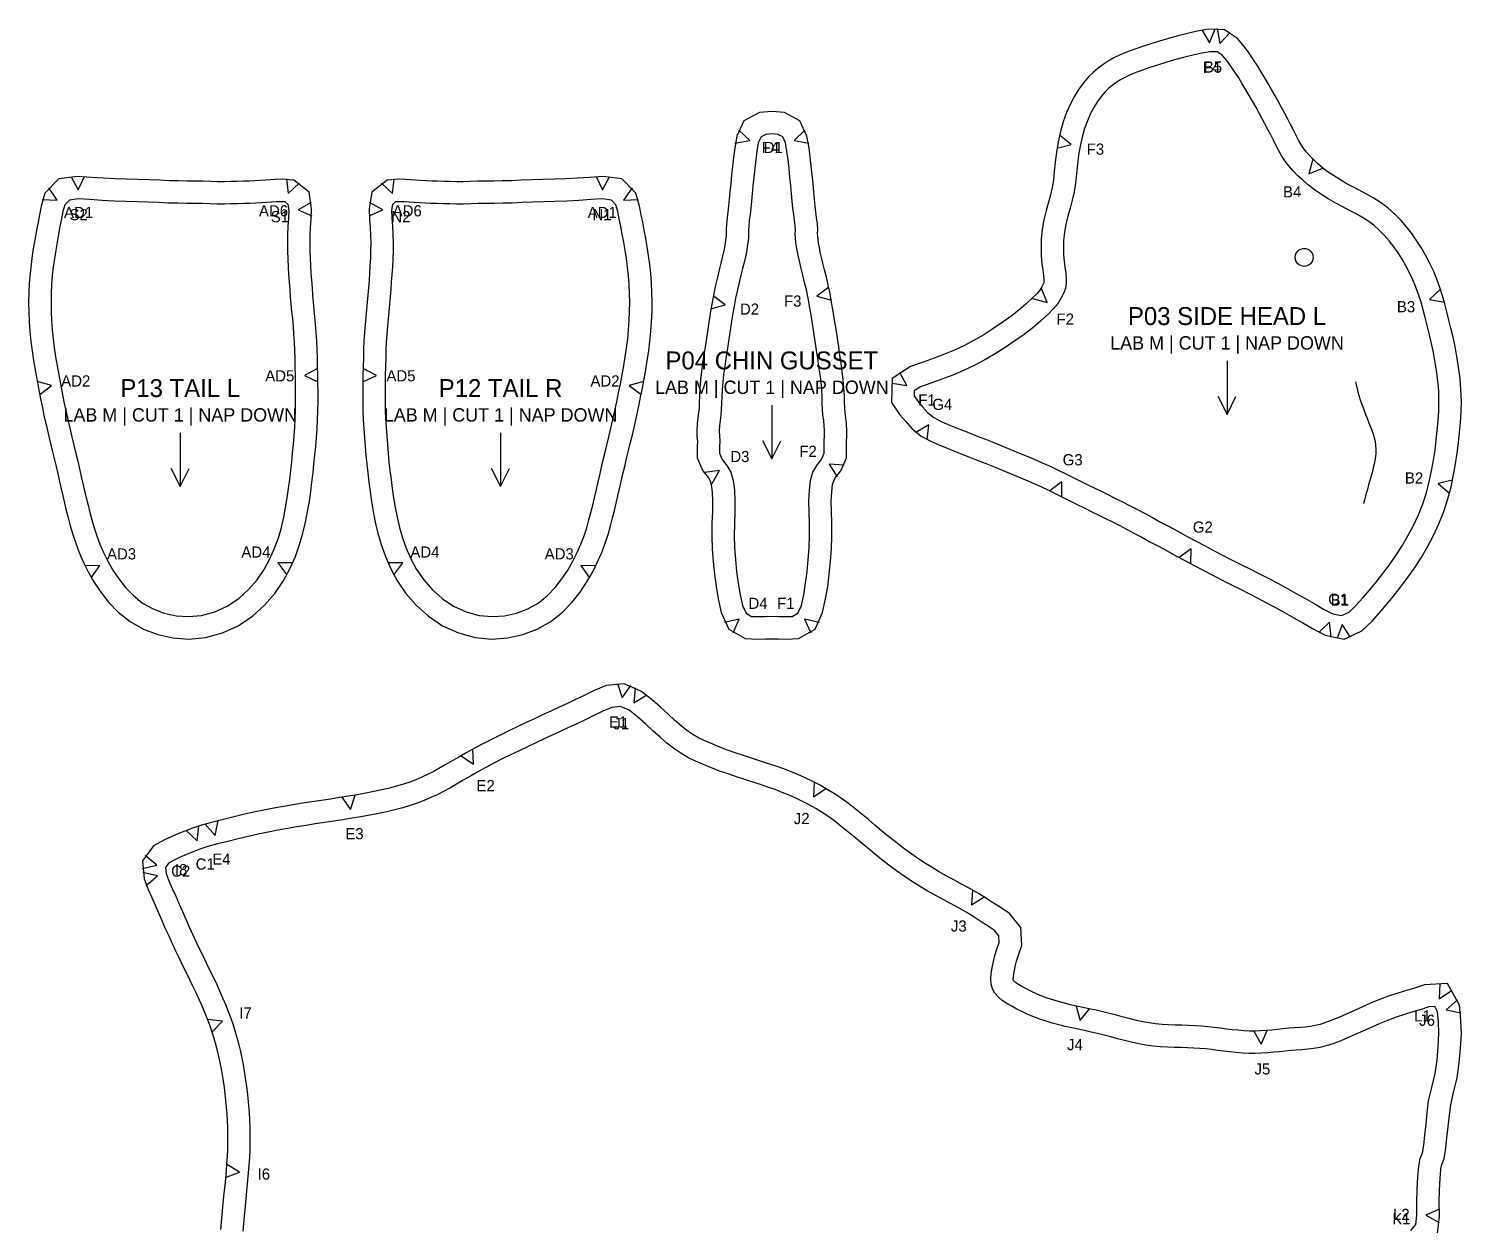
# Model space of a CAD drawing. Header units: millimetres. Extents: x 10 to 1500, y 0 to 660.
# Drawn here: x 1179.6 to 1500, y 272.4 to 540 of the extents above; entities that cross this region are included whole.
import ezdxf
from ezdxf.enums import TextEntityAlignment as Align

# ---------------------------------------------------------------- set-up
doc = ezdxf.new("R2010")
doc.units = ezdxf.units.MM
for name, color, linetype in [('CUT', 1, 'Continuous'), ('LABEL', 7, 'Continuous'), ('MARK', 5, 'Continuous'), ('NOTCH', 3, 'Continuous'), ('STITCH_REF', 8, 'Continuous')]:
    doc.layers.add(name, color=color, linetype=linetype)

msp = doc.modelspace()

# ---------------------------------------------------------------- linework, layer by layer
at = {"layer": 'CUT'}
for points in [[(1449.98, 537.8), (1447.02, 539.72), (1443.5, 539.86), (1440.95, 539.4), (1438.79, 538.91), (1436.66, 538.39), (1434.55, 537.82), (1432.5, 537.23), (1430.55, 536.63), (1428.72, 536.03), (1426.99, 535.43), (1425.32, 534.8), (1423.74, 534.14), (1422.31, 533.45), (1421.05, 532.76), (1419.91, 532.02), (1418.81, 531.2), (1417.73, 530.27), (1416.62, 529.19), (1415.5, 527.9), (1414.46, 526.45), (1413.5, 524.89), (1412.59, 523.19), (1411.74, 521.28), (1410.98, 519.17), (1410.35, 516.97), (1409.84, 514.71), (1409.45, 512.41), (1409.18, 510.15), (1408.97, 508.04), (1408.77, 506.15), (1408.5, 504.46), (1408.14, 502.87), (1407.68, 501.2), (1407.16, 499.33), (1406.66, 497.27), (1406.29, 495.11), (1406.08, 492.99), (1406.02, 490.98), (1406.08, 489.1), (1406.23, 487.43), (1406.41, 485.99), (1406.57, 484.83), (1406.65, 483.98), (1406.65, 483.44), (1406.61, 483.17), (1406.51, 482.89), (1406.17, 482.24), (1405.72, 481.5), (1405.12, 480.75), (1404.07, 479.7), (1402.65, 478.39), (1401.06, 477.02), (1399.29, 475.67), (1397.31, 474.28), (1395.26, 472.87), (1393.19, 471.55), (1391.05, 470.32), (1388.87, 469.17), (1386.66, 468.13), (1384.41, 467.19), (1382.09, 466.31), (1379.66, 465.45), (1376.86, 464.42), (1372.72, 461.77), (1372.61, 456.41), (1374.48, 453.67), (1375.75, 452.14), (1377.2, 450.55), (1379.23, 448.89), (1381.65, 447.6), (1383.91, 446.64), (1385.98, 445.82), (1387.96, 445.03), (1389.89, 444.27), (1391.74, 443.53), (1393.55, 442.8), (1395.37, 442.06), (1397.19, 441.33), (1398.98, 440.61), (1400.75, 439.88), (1402.52, 439.13), (1404.26, 438.37), (1405.98, 437.59), (1407.66, 436.8), (1409.33, 435.98), (1410.99, 435.15), (1412.64, 434.33), (1414.25, 433.53), (1415.83, 432.75), (1417.38, 431.98), (1418.92, 431.23), (1420.45, 430.48), (1421.97, 429.72), (1423.52, 428.94), (1425.12, 428.1), (1426.79, 427.21), (1428.55, 426.27), (1430.37, 425.28), (1432.25, 424.26), (1434.19, 423.21), (1436.18, 422.13), (1438.2, 421.05), (1440.24, 419.97), (1442.27, 418.9), (1444.3, 417.84), (1446.36, 416.77), (1448.43, 415.73), (1450.46, 414.72), (1452.46, 413.71), (1454.46, 412.68), (1456.44, 411.64), (1458.43, 410.56), (1460.46, 409.42), (1462.53, 408.28), (1464.59, 407.11), (1466.75, 405.85), (1469.55, 404.38), (1473.77, 403.51), (1477.73, 405.31), (1480.03, 407.52), (1481.7, 409.39), (1483.28, 411.22), (1484.84, 413.11), (1486.4, 415.1), (1487.95, 417.18), (1489.49, 419.37), (1491, 421.69), (1492.43, 424.13), (1493.77, 426.67), (1495, 429.3), (1496.09, 432.04), (1496.99, 434.83), (1497.71, 437.57), (1498.27, 440.2), (1498.71, 442.71), (1499.07, 445.1), (1499.36, 447.42), (1499.59, 449.7), (1499.78, 451.96), (1499.93, 454.28), (1500, 456.74), (1499.92, 459.28), (1499.72, 461.8), (1499.4, 464.28), (1499.02, 466.66), (1498.59, 468.91), (1498.14, 471.03), (1497.67, 472.99), (1497.23, 474.84), (1496.77, 476.64), (1496.3, 478.45), (1495.77, 480.28), (1495.18, 482.13), (1494.51, 483.99), (1493.75, 485.83), (1492.91, 487.63), (1491.99, 489.37), (1491.02, 491.03), (1489.99, 492.63), (1488.9, 494.19), (1487.72, 495.72), (1486.44, 497.2), (1485.08, 498.58), (1483.59, 499.91), (1481.94, 501.13), (1480.26, 502.18), (1478.68, 503.05), (1477.17, 503.85), (1475.7, 504.62), (1474.26, 505.41), (1472.82, 506.25), (1471.4, 507.13), (1470.1, 508), (1468.95, 508.86), (1467.89, 509.79), (1466.91, 510.73), (1466.04, 511.63), (1465.31, 512.46), (1464.69, 513.28), (1464.12, 514.14), (1463.59, 515.06), (1463.05, 516.1), (1462.45, 517.29), (1461.81, 518.54), (1461.17, 519.78), (1460.51, 521.05), (1459.82, 522.34), (1459.12, 523.64), (1458.39, 524.94), (1457.64, 526.26), (1456.87, 527.57), (1456.1, 528.88), (1455.31, 530.21), (1454.47, 531.61), (1453.54, 533.05), (1452.56, 534.49), (1451.51, 535.93), (1449.98, 537.8)], [(1345.83, 521.48), (1343.05, 521.27), (1339.56, 519.39), (1337.99, 515.94), (1337.52, 513.36), (1337.26, 511.25), (1337.03, 509.26), (1336.81, 507.3), (1336.62, 505.37), (1336.45, 503.54), (1336.3, 501.88), (1336.14, 500.38), (1335.99, 499), (1335.82, 497.69), (1335.67, 496.36), (1335.59, 495.05), (1335.6, 494.11), (1335.58, 493.51), (1335.5, 492.83), (1335.38, 492), (1335.22, 491.06), (1335.01, 490.02), (1334.74, 488.84), (1334.43, 487.53), (1334.06, 486.08), (1333.65, 484.44), (1333.22, 482.64), (1332.83, 480.74), (1332.46, 478.79), (1332.12, 476.82), (1331.8, 474.81), (1331.48, 472.77), (1331.18, 470.77), (1330.89, 468.86), (1330.61, 467), (1330.34, 465.16), (1330.09, 463.31), (1329.87, 461.46), (1329.71, 459.61), (1329.62, 457.86), (1329.58, 456.37), (1329.54, 455.18), (1329.44, 454.12), (1329.29, 452.97), (1329.14, 451.64), (1329.05, 450.17), (1329.09, 448.72), (1329.17, 447.67), (1329.14, 446.56), (1329.15, 444.06), (1330.41, 441.1), (1331.65, 439.53), (1332.02, 438.9), (1332.25, 438.03), (1332.45, 436.38), (1332.56, 434.33), (1332.52, 432.02), (1332.44, 429.39), (1332.42, 426.57), (1332.51, 423.69), (1332.71, 420.83), (1333, 418.04), (1333.36, 415.28), (1333.81, 412.5), (1334.48, 409.43), (1336.18, 405.71), (1339.86, 403.63), (1342.73, 403.51), (1344.4, 403.57), (1345.83, 403.58), (1347.26, 403.57), (1348.94, 403.51), (1351.8, 403.63), (1355.49, 405.71), (1357.19, 409.43), (1357.86, 412.5), (1358.31, 415.28), (1358.67, 418.04), (1358.96, 420.83), (1359.16, 423.69), (1359.25, 426.57), (1359.23, 429.39), (1359.14, 432.02), (1359.11, 434.33), (1359.22, 436.38), (1359.42, 438.03), (1359.65, 438.9), (1360.02, 439.53), (1361.26, 441.1), (1362.52, 444.06), (1362.53, 446.56), (1362.5, 447.67), (1362.58, 448.72), (1362.61, 450.17), (1362.53, 451.64), (1362.38, 452.97), (1362.23, 454.12), (1362.13, 455.18), (1362.08, 456.37), (1362.05, 457.86), (1361.96, 459.61), (1361.8, 461.46), (1361.58, 463.31), (1361.32, 465.16), (1361.06, 467), (1360.77, 468.86), (1360.48, 470.77), (1360.19, 472.77), (1359.87, 474.81), (1359.55, 476.82), (1359.2, 478.79), (1358.84, 480.74), (1358.44, 482.64), (1358.02, 484.44), (1357.61, 486.08), (1357.24, 487.53), (1356.93, 488.84), (1356.66, 490.02), (1356.45, 491.06), (1356.28, 492), (1356.16, 492.83), (1356.09, 493.51), (1356.07, 494.11), (1356.08, 495.05), (1356, 496.36), (1355.84, 497.69), (1355.68, 499), (1355.52, 500.38), (1355.37, 501.88), (1355.22, 503.54), (1355.05, 505.37), (1354.85, 507.3), (1354.64, 509.26), (1354.41, 511.25), (1354.15, 513.36), (1353.68, 515.94), (1352.11, 519.39), (1348.62, 521.27), (1345.83, 521.48)], [(1230.2, 505.99), (1228.93, 505.93), (1227.6, 505.87), (1226.22, 505.83), (1224.79, 505.8), (1223.33, 505.78), (1221.88, 505.78), (1220.35, 505.82), (1218.63, 505.88), (1216.83, 505.88), (1215.04, 505.89), (1213.16, 505.94), (1211.11, 506), (1208.91, 506.09), (1206.57, 506.17), (1204.09, 506.26), (1201.54, 506.33), (1198.96, 506.42), (1196.36, 506.56), (1193.68, 506.75), (1190.59, 506.94), (1186.4, 506.39), (1183.29, 503.21), (1182.45, 500.27), (1182.08, 498.4), (1181.74, 496.7), (1181.41, 494.93), (1181.07, 493.12), (1180.75, 491.24), (1180.45, 489.3), (1180.18, 487.29), (1179.96, 485.22), (1179.79, 483.11), (1179.69, 480.98), (1179.65, 478.83), (1179.67, 476.65), (1179.76, 474.45), (1179.91, 472.26), (1180.13, 470.07), (1180.41, 467.92), (1180.73, 465.8), (1181.08, 463.71), (1181.45, 461.66), (1181.83, 459.63), (1182.23, 457.6), (1182.64, 455.56), (1183.07, 453.52), (1183.53, 451.49), (1183.99, 449.5), (1184.46, 447.56), (1184.91, 445.68), (1185.35, 443.87), (1185.77, 442.12), (1186.16, 440.42), (1186.54, 438.76), (1186.92, 437.13), (1187.3, 435.52), (1187.68, 433.91), (1188.06, 432.29), (1188.48, 430.6), (1188.94, 428.8), (1189.5, 426.89), (1190.16, 424.92), (1190.93, 422.89), (1191.83, 420.77), (1192.92, 418.55), (1194.24, 416.27), (1195.76, 414.01), (1197.53, 411.76), (1199.68, 409.51), (1202.32, 407.4), (1205.35, 405.69), (1208.56, 404.5), (1211.9, 403.76), (1215.47, 403.51), (1219.21, 403.86), (1222.97, 404.87), (1226.51, 406.49), (1229.68, 408.6), (1232.41, 411.05), (1234.69, 413.7), (1236.57, 416.44), (1238.08, 419.21), (1239.29, 421.94), (1240.24, 424.62), (1240.99, 427.2), (1241.57, 429.67), (1242.03, 432.04), (1242.41, 434.3), (1242.73, 436.47), (1243, 438.58), (1243.24, 440.64), (1243.45, 442.65), (1243.65, 444.63), (1243.83, 446.59), (1243.99, 448.54), (1244.13, 450.51), (1244.24, 452.52), (1244.32, 454.54), (1244.35, 456.58), (1244.35, 458.59), (1244.33, 460.57), (1244.3, 462.53), (1244.26, 464.46), (1244.22, 466.37), (1244.16, 468.28), (1244.08, 470.17), (1243.96, 472.03), (1243.82, 473.83), (1243.67, 475.54), (1243.51, 477.2), (1243.36, 478.83), (1243.22, 480.44), (1243.08, 482.06), (1242.95, 483.68), (1242.84, 485.34), (1242.73, 487.02), (1242.64, 488.7), (1242.59, 490.39), (1242.57, 492.07), (1242.61, 493.76), (1242.69, 495.51), (1242.81, 497.38), (1242.91, 499.68), (1242.34, 503.4), (1238.92, 506.13), (1236.09, 506.31), (1234.74, 506.24), (1233.66, 506.17), (1232.57, 506.11), (1231.42, 506.05), (1230.2, 505.99)], [(1269.78, 505.93), (1268.5, 505.99), (1267.28, 506.05), (1266.13, 506.11), (1265.04, 506.17), (1263.96, 506.24), (1262.61, 506.31), (1259.79, 506.13), (1256.36, 503.4), (1255.79, 499.68), (1255.89, 497.38), (1256.01, 495.51), (1256.09, 493.76), (1256.13, 492.07), (1256.12, 490.39), (1256.06, 488.7), (1255.97, 487.02), (1255.87, 485.34), (1255.75, 483.68), (1255.62, 482.06), (1255.49, 480.44), (1255.34, 478.83), (1255.19, 477.2), (1255.04, 475.54), (1254.88, 473.83), (1254.74, 472.03), (1254.63, 470.17), (1254.54, 468.28), (1254.49, 466.37), (1254.44, 464.46), (1254.4, 462.53), (1254.37, 460.57), (1254.35, 458.59), (1254.35, 456.58), (1254.38, 454.54), (1254.46, 452.52), (1254.57, 450.51), (1254.71, 448.54), (1254.88, 446.59), (1255.05, 444.63), (1255.25, 442.65), (1255.46, 440.64), (1255.7, 438.58), (1255.98, 436.47), (1256.29, 434.3), (1256.67, 432.04), (1257.13, 429.67), (1257.71, 427.2), (1258.46, 424.62), (1259.41, 421.94), (1260.62, 419.21), (1262.14, 416.44), (1264.01, 413.7), (1266.29, 411.05), (1269.02, 408.6), (1272.2, 406.49), (1275.73, 404.87), (1279.49, 403.86), (1283.24, 403.51), (1286.8, 403.76), (1290.15, 404.5), (1293.35, 405.69), (1296.38, 407.4), (1299.03, 409.51), (1301.17, 411.76), (1302.94, 414.01), (1304.47, 416.27), (1305.78, 418.55), (1306.87, 420.77), (1307.78, 422.89), (1308.54, 424.92), (1309.2, 426.89), (1309.76, 428.8), (1310.22, 430.6), (1310.64, 432.29), (1311.02, 433.91), (1311.4, 435.52), (1311.78, 437.13), (1312.16, 438.76), (1312.54, 440.42), (1312.94, 442.12), (1313.35, 443.87), (1313.79, 445.68), (1314.24, 447.56), (1314.71, 449.5), (1315.17, 451.49), (1315.63, 453.52), (1316.06, 455.56), (1316.48, 457.6), (1316.87, 459.63), (1317.26, 461.66), (1317.62, 463.71), (1317.97, 465.8), (1318.29, 467.92), (1318.57, 470.07), (1318.79, 472.26), (1318.94, 474.45), (1319.03, 476.65), (1319.05, 478.83), (1319.01, 480.98), (1318.91, 483.11), (1318.75, 485.22), (1318.52, 487.29), (1318.25, 489.3), (1317.95, 491.24), (1317.63, 493.12), (1317.3, 494.93), (1316.96, 496.7), (1316.62, 498.4), (1316.25, 500.27), (1315.41, 503.21), (1312.3, 506.39), (1308.11, 506.94), (1305.02, 506.75), (1302.34, 506.56), (1299.74, 506.42), (1297.16, 506.33), (1294.61, 506.26), (1292.13, 506.17), (1289.79, 506.09), (1287.59, 506), (1285.54, 505.94), (1283.66, 505.89), (1281.88, 505.88), (1280.08, 505.88), (1278.36, 505.82), (1276.83, 505.78), (1275.37, 505.78), (1273.91, 505.8), (1272.48, 505.83), (1271.1, 505.87), (1269.78, 505.93)]]:
    msp.add_lwpolyline(points, close=True, dxfattribs=at)
msp.add_lwpolyline([(1494.67, 270.56), (1495.08, 274.49), (1495.05, 277.48), (1495.12, 280.28), (1495.28, 282.91), (1495.44, 284.94), (1495.65, 285.98), (1496.14, 287.32), (1496.54, 289.64), (1496.77, 291.97), (1497.09, 294.46), (1497.33, 297.04), (1497.62, 299.38), (1498.27, 302.08), (1499.07, 305.41), (1499.54, 308.82), (1499.82, 312), (1500, 315.23), (1499.9, 318.32), (1499.56, 321.62), (1496.94, 326.51), (1491.76, 326.19), (1489.52, 325.45), (1487.77, 324.95), (1485.79, 324.36), (1483.72, 323.66), (1481.67, 322.89), (1479.68, 322.06), (1477.77, 321.21), (1475.95, 320.4), (1474.22, 319.62), (1472.57, 318.9), (1471.03, 318.27), (1469.63, 317.74), (1468.41, 317.34), (1467.31, 317.07), (1466.25, 316.88), (1465.18, 316.75), (1464.03, 316.67), (1462.71, 316.59), (1461.35, 316.47), (1460.09, 316.33), (1458.85, 316.2), (1457.59, 316.08), (1456.34, 315.96), (1455.1, 315.88), (1453.87, 315.85), (1452.63, 315.86), (1451.36, 315.92), (1450.07, 316.02), (1448.77, 316.15), (1447.47, 316.31), (1446.15, 316.5), (1444.73, 316.68), (1443.29, 316.83), (1441.88, 316.94), (1440.44, 317.03), (1438.96, 317.1), (1437.47, 317.14), (1435.98, 317.19), (1434.51, 317.25), (1433.07, 317.33), (1431.64, 317.47), (1430.23, 317.66), (1428.81, 317.91), (1427.37, 318.21), (1425.92, 318.57), (1424.43, 318.96), (1422.9, 319.37), (1421.35, 319.77), (1419.81, 320.15), (1418.31, 320.5), (1416.81, 320.84), (1415.35, 321.14), (1413.96, 321.43), (1412.59, 321.74), (1411.23, 322.08), (1409.91, 322.43), (1408.65, 322.82), (1407.39, 323.24), (1406.22, 323.66), (1405.16, 324.1), (1404.07, 324.64), (1402.93, 325.21), (1401.9, 325.76), (1401.01, 326.27), (1400.34, 326.73), (1399.96, 327.05), (1399.84, 327.19), (1399.82, 327.21), (1399.8, 327.28), (1399.78, 327.52), (1399.83, 328.08), (1400, 329.04), (1400.27, 330.28), (1400.54, 331.45), (1400.92, 332.61), (1401.72, 334.97), (1401.47, 339.03), (1399, 342.13), (1396.85, 343.52), (1395.37, 344.44), (1393.81, 345.49), (1392, 346.63), (1390.11, 347.7), (1388.27, 348.69), (1386.5, 349.64), (1384.79, 350.57), (1383.11, 351.54), (1381.45, 352.54), (1379.81, 353.57), (1378.2, 354.63), (1376.62, 355.75), (1375.04, 356.92), (1373.47, 358.14), (1371.92, 359.39), (1370.38, 360.65), (1368.89, 361.89), (1367.42, 363.13), (1365.93, 364.38), (1364.43, 365.57), (1362.95, 366.7), (1361.42, 367.82), (1359.83, 368.9), (1358.22, 369.89), (1356.6, 370.82), (1354.97, 371.68), (1353.31, 372.48), (1351.65, 373.21), (1349.97, 373.89), (1348.28, 374.53), (1346.58, 375.13), (1344.85, 375.71), (1343.09, 376.28), (1341.29, 376.86), (1339.47, 377.46), (1337.65, 378.07), (1335.89, 378.69), (1334.18, 379.35), (1332.45, 380.07), (1330.83, 380.76), (1329.44, 381.43), (1328.14, 382.2), (1326.85, 383.09), (1325.55, 384.1), (1324.15, 385.31), (1322.61, 386.7), (1320.93, 388.24), (1319.03, 389.93), (1316.54, 391.89), (1312.82, 393.51), (1308.8, 393.11), (1305.98, 391.94), (1303.87, 390.91), (1301.95, 389.98), (1300.1, 389.11), (1298.25, 388.26), (1296.41, 387.41), (1294.58, 386.55), (1292.75, 385.7), (1290.92, 384.83), (1289.05, 383.95), (1287.15, 383.05), (1285.23, 382.12), (1283.28, 381.15), (1281.35, 380.16), (1279.46, 379.15), (1277.65, 378.15), (1275.95, 377.18), (1274.36, 376.27), (1272.8, 375.39), (1271.35, 374.54), (1270.07, 373.83), (1268.83, 373.21), (1267.53, 372.61), (1266.19, 372.04), (1264.86, 371.53), (1263.45, 371.07), (1261.93, 370.62), (1260.3, 370.18), (1258.61, 369.77), (1256.86, 369.39), (1255.03, 369.03), (1253.12, 368.7), (1251.15, 368.37), (1249.14, 368.06), (1247.12, 367.74), (1245.07, 367.44), (1242.97, 367.12), (1240.85, 366.78), (1238.76, 366.42), (1236.64, 366.06), (1234.46, 365.68), (1232.23, 365.25), (1229.94, 364.77), (1227.63, 364.26), (1225.3, 363.7), (1222.93, 363.12), (1220.55, 362.51), (1218.27, 361.87), (1216.28, 361.21), (1214.58, 360.56), (1213.01, 359.93), (1211.5, 359.29), (1209.89, 358.56), (1207.54, 357.24), (1205.08, 353.88), (1205.46, 349.92), (1206.38, 347.52), (1207.18, 345.7), (1207.94, 343.98), (1208.69, 342.26), (1209.45, 340.54), (1210.2, 338.82), (1210.96, 337.12), (1211.73, 335.43), (1212.51, 333.77), (1213.29, 332.13), (1214.08, 330.51), (1214.86, 328.93), (1215.62, 327.37), (1216.37, 325.84), (1217.09, 324.32), (1217.78, 322.81), (1218.43, 321.34), (1219.04, 319.88), (1219.61, 318.45), (1220.13, 317.03), (1220.61, 315.65), (1221.04, 314.27), (1221.43, 312.9), (1221.79, 311.52), (1222.12, 310.16), (1222.41, 308.8), (1222.67, 307.44), (1222.91, 306.05), (1223.13, 304.65), (1223.33, 303.23), (1223.51, 301.78), (1223.68, 300.31), (1223.82, 298.81), (1223.94, 297.29), (1224.03, 295.75), (1224.09, 294.18), (1224.12, 292.61), (1224.12, 291.02), (1224.08, 289.43), (1224, 287.82), (1223.9, 286.21), (1223.78, 284.58), (1223.64, 282.96), (1223.48, 281.33), (1223.31, 279.71), (1223.15, 278.09), (1222.98, 276.45), (1222.83, 274.81), (1222.68, 273.17), (1222.54, 271.51)], dxfattribs=at)
at = {"layer": 'LABEL'}
for points in [[(1447.6, 465.73), (1447.6, 453.73), (1445.6, 457.73), (1447.6, 453.73), (1449.6, 457.73)], [(1345.83, 455.81), (1345.83, 443.81), (1343.83, 447.81), (1345.83, 443.81), (1347.83, 447.81)], [(1213.54, 449.63), (1213.54, 437.63), (1211.54, 441.63), (1213.54, 437.63), (1215.54, 441.63)], [(1285.17, 449.63), (1285.17, 437.63), (1283.17, 441.63), (1285.17, 437.63), (1287.17, 441.63)]]:
    msp.add_lwpolyline(points, dxfattribs=at)
at = {"layer": 'MARK'}
msp.add_lwpolyline([(1476.35, 460.99), (1476.4, 460.76), (1476.49, 460.35), (1476.62, 459.8), (1476.78, 459.17), (1476.96, 458.49), (1477.17, 457.76), (1477.4, 457), (1477.66, 456.21), (1477.94, 455.4), (1478.24, 454.58), (1478.57, 453.74), (1478.91, 452.88), (1479.26, 452.01), (1479.62, 451.13), (1479.96, 450.25), (1480.26, 449.37), (1480.51, 448.5), (1480.71, 447.65), (1480.83, 446.81), (1480.88, 445.97), (1480.87, 445.13), (1480.78, 444.28), (1480.66, 443.44), (1480.5, 442.61), (1480.32, 441.8), (1480.12, 441), (1479.92, 440.23), (1479.7, 439.47), (1479.49, 438.72), (1479.27, 437.98), (1479.07, 437.24), (1478.87, 436.51), (1478.68, 435.8), (1478.49, 435.13), (1478.31, 434.53), (1478.16, 434.06), (1478.08, 433.81)], dxfattribs=at)
msp.add_circle((1464.86, 488.85), 2, dxfattribs=at)
at = {"layer": 'NOTCH'}
for points in [[(1441.95, 539.7), (1443.69, 536.83), (1444.95, 539.95)], [(1445.42, 540), (1446.02, 536.7), (1448.3, 539.15)], [(1337.58, 514.42), (1340.88, 515.01), (1338.44, 517.3)], [(1353.23, 517.3), (1350.79, 515.01), (1354.09, 514.42)], [(1409.55, 513.24), (1412.79, 514.13), (1410.13, 516.18)], [(1466.78, 510.8), (1465.87, 507.57), (1469, 508.78)], [(1189.15, 506.89), (1190.72, 503.92), (1192.15, 506.95)], [(1237.33, 506.45), (1237.71, 503.12), (1240.15, 505.42)], [(1258.55, 505.42), (1260.99, 503.12), (1261.37, 506.45)], [(1306.55, 506.95), (1307.99, 503.92), (1309.55, 506.89)], [(1182.66, 501.78), (1186.01, 501.61), (1184.14, 504.39)], [(1314.56, 504.39), (1312.69, 501.61), (1316.04, 501.78)], [(1242.83, 501.11), (1239.89, 499.49), (1242.95, 498.11)], [(1255.75, 498.11), (1258.81, 499.49), (1255.87, 501.11)], [(1358.55, 482.21), (1355.9, 480.16), (1359.13, 479.27)], [(1404.13, 479.65), (1407.36, 478.75), (1406.15, 481.88)], [(1495.34, 481.72), (1492.9, 479.41), (1496.21, 478.84)], [(1332.2, 477.32), (1335.42, 478.26), (1332.73, 480.27)], [(1244.27, 464.02), (1241.3, 462.47), (1244.32, 461.03)], [(1254.38, 461.03), (1257.4, 462.47), (1254.43, 464.02)], [(1372.73, 460.7), (1376.04, 460.17), (1374.48, 463.14)], [(1182.11, 458.16), (1184.78, 460.19), (1181.55, 461.1)], [(1317.16, 461.1), (1313.93, 460.19), (1316.59, 458.16)], [(1380.52, 448.07), (1380.92, 451.4), (1378.02, 449.71)], [(1361.98, 442.38), (1358.64, 442.64), (1360.43, 439.81)], [(1332.5, 438.3), (1334.13, 441.23), (1330.81, 440.78)], [(1498.05, 439.03), (1494.78, 438.26), (1497.36, 436.11)], [(1410.68, 435.32), (1410.66, 438.67), (1407.99, 436.64)], [(1439.53, 420.34), (1439.61, 423.69), (1436.88, 421.75)], [(1193.64, 417.22), (1195.57, 419.96), (1192.22, 419.87)], [(1238.74, 420.55), (1235.39, 420.53), (1237.41, 417.86)], [(1261.29, 417.86), (1263.32, 420.53), (1259.96, 420.55)], [(1306.48, 419.87), (1303.13, 419.96), (1305.07, 417.22)], [(1337.16, 404.92), (1338.51, 407.99), (1335.24, 407.23)], [(1356.43, 407.23), (1353.16, 407.99), (1354.51, 404.92)], [(1470.92, 403.92), (1470.55, 407.26), (1468.1, 404.97)], [(1475.18, 403.92), (1473.38, 406.75), (1472.2, 403.61)], [(1311.35, 393.58), (1312.34, 390.38), (1314.31, 393.1)], [(1315.27, 392.62), (1314.99, 389.28), (1317.84, 391.06)], [(1276.34, 377.41), (1279.12, 375.53), (1278.96, 378.88)], [(1249.67, 368.14), (1251.63, 365.41), (1252.63, 368.61)], [(1355.29, 371.54), (1355.15, 368.19), (1357.91, 370.09)], [(1219.1, 362.12), (1221.33, 359.61), (1222, 362.9)], [(1214.87, 360.71), (1217.29, 358.38), (1217.7, 361.71)], [(1205.02, 352.18), (1208.29, 352.93), (1205.73, 355.09)], [(1205.89, 348.39), (1208.43, 350.58), (1205.15, 351.3)], [(1390.72, 347.4), (1390.46, 344.05), (1393.29, 345.85)], [(1495.19, 326.41), (1495.03, 323.06), (1497.8, 324.94)], [(1413.88, 321.44), (1414.74, 318.2), (1416.82, 320.83)], [(1499.15, 322.83), (1496.62, 320.63), (1499.9, 319.93)], [(1220.64, 315.62), (1222.96, 318.04), (1219.63, 318.44)], [(1453.61, 315.81), (1455.25, 312.89), (1456.6, 315.95)], [(1223.65, 283.09), (1226.77, 284.33), (1223.9, 286.08)], [(1495.13, 276.03), (1492.08, 274.65), (1495.02, 273.03)]]:
    msp.add_lwpolyline(points, dxfattribs=at)
at = {"layer": 'STITCH_REF'}
for points in [[(1446.6, 534.03), (1445.45, 534.78), (1443.85, 534.84), (1441.94, 534.49), (1439.93, 534.05), (1437.91, 533.55), (1435.89, 533.01), (1433.93, 532.44), (1432.06, 531.86), (1430.31, 531.29), (1428.69, 530.73), (1427.18, 530.16), (1425.8, 529.58), (1424.6, 529), (1423.62, 528.46), (1422.76, 527.91), (1421.93, 527.29), (1421.1, 526.58), (1420.26, 525.76), (1419.43, 524.8), (1418.62, 523.68), (1417.84, 522.4), (1417.09, 520.99), (1416.38, 519.4), (1415.74, 517.64), (1415.2, 515.73), (1414.75, 513.74), (1414.4, 511.69), (1414.15, 509.61), (1413.95, 507.53), (1413.72, 505.48), (1413.41, 503.52), (1412.99, 501.66), (1412.5, 499.87), (1412, 498.07), (1411.56, 496.25), (1411.25, 494.43), (1411.07, 492.66), (1411.02, 490.98), (1411.07, 489.41), (1411.2, 487.97), (1411.37, 486.63), (1411.54, 485.39), (1411.65, 484.22), (1411.65, 483.1), (1411.5, 481.98), (1411.11, 480.89), (1410.53, 479.78), (1409.82, 478.61), (1408.84, 477.4), (1407.54, 476.1), (1405.98, 474.65), (1404.2, 473.13), (1402.25, 471.64), (1400.17, 470.17), (1398.01, 468.7), (1395.78, 467.27), (1393.46, 465.94), (1391.1, 464.7), (1388.69, 463.56), (1386.26, 462.54), (1383.8, 461.61), (1381.36, 460.75), (1379.09, 459.91), (1377.67, 459), (1377.64, 457.9), (1378.48, 456.67), (1379.52, 455.42), (1380.64, 454.19), (1382.02, 453.07), (1383.8, 452.11), (1385.81, 451.27), (1387.83, 450.46), (1389.81, 449.68), (1391.73, 448.91), (1393.6, 448.17), (1395.43, 447.43), (1397.24, 446.7), (1399.05, 445.97), (1400.86, 445.24), (1402.68, 444.49), (1404.49, 443.72), (1406.29, 442.94), (1408.07, 442.13), (1409.83, 441.3), (1411.54, 440.47), (1413.22, 439.63), (1414.87, 438.81), (1416.47, 438.01), (1418.05, 437.23), (1419.59, 436.47), (1421.12, 435.72), (1422.66, 434.96), (1424.21, 434.19), (1425.81, 433.38), (1427.45, 432.52), (1429.15, 431.62), (1430.92, 430.67), (1432.75, 429.68), (1434.64, 428.65), (1436.58, 427.6), (1438.55, 426.53), (1440.55, 425.46), (1442.57, 424.39), (1444.59, 423.33), (1446.61, 422.27), (1448.63, 421.23), (1450.66, 420.21), (1452.7, 419.19), (1454.73, 418.16), (1456.77, 417.12), (1458.8, 416.05), (1460.84, 414.94), (1462.89, 413.79), (1464.98, 412.64), (1467.08, 411.44), (1469.18, 410.22), (1471.25, 409.13), (1473.18, 408.74), (1474.88, 409.51), (1476.43, 411), (1477.95, 412.69), (1479.45, 414.44), (1480.94, 416.25), (1482.43, 418.14), (1483.9, 420.11), (1485.34, 422.17), (1486.74, 424.32), (1488.07, 426.57), (1489.29, 428.9), (1490.41, 431.28), (1491.39, 433.73), (1492.19, 436.23), (1492.84, 438.72), (1493.36, 441.16), (1493.78, 443.51), (1494.11, 445.78), (1494.39, 447.99), (1494.61, 450.16), (1494.79, 452.33), (1494.93, 454.51), (1495, 456.73), (1494.93, 458.99), (1494.74, 461.28), (1494.45, 463.56), (1494.09, 465.79), (1493.69, 467.92), (1493.26, 469.93), (1492.81, 471.83), (1492.37, 473.64), (1491.93, 475.4), (1491.47, 477.13), (1490.99, 478.83), (1490.45, 480.52), (1489.85, 482.18), (1489.17, 483.81), (1488.43, 485.4), (1487.62, 486.94), (1486.75, 488.42), (1485.84, 489.85), (1484.87, 491.23), (1483.85, 492.56), (1482.77, 493.8), (1481.63, 494.96), (1480.43, 496.03), (1479.12, 497), (1477.74, 497.86), (1476.3, 498.65), (1474.83, 499.43), (1473.33, 500.22), (1471.8, 501.06), (1470.25, 501.97), (1468.7, 502.92), (1467.2, 503.92), (1465.79, 504.98), (1464.52, 506.09), (1463.38, 507.18), (1462.35, 508.25), (1461.43, 509.31), (1460.61, 510.39), (1459.87, 511.5), (1459.21, 512.65), (1458.59, 513.83), (1457.99, 515.04), (1457.37, 516.25), (1456.73, 517.48), (1456.09, 518.72), (1455.42, 519.97), (1454.74, 521.22), (1454.04, 522.48), (1453.31, 523.76), (1452.56, 525.04), (1451.79, 526.33), (1451.02, 527.64), (1450.22, 528.97), (1449.37, 530.29), (1448.47, 531.6), (1447.55, 532.87), (1446.6, 534.03)], [(1345.83, 516.47), (1344.48, 516.36), (1343.41, 515.79), (1342.8, 514.43), (1342.46, 512.61), (1342.22, 510.66), (1342, 508.7), (1341.79, 506.77), (1341.59, 504.88), (1341.43, 503.08), (1341.27, 501.4), (1341.12, 499.84), (1340.95, 498.41), (1340.79, 497.08), (1340.65, 495.91), (1340.59, 494.94), (1340.6, 494.05), (1340.57, 493.15), (1340.47, 492.2), (1340.32, 491.2), (1340.13, 490.13), (1339.9, 488.97), (1339.61, 487.71), (1339.28, 486.33), (1338.91, 484.85), (1338.5, 483.26), (1338.11, 481.56), (1337.73, 479.77), (1337.38, 477.91), (1337.05, 475.99), (1336.73, 474.03), (1336.43, 472.02), (1336.13, 470.03), (1335.84, 468.12), (1335.56, 466.27), (1335.3, 464.46), (1335.05, 462.68), (1334.84, 460.94), (1334.69, 459.26), (1334.62, 457.68), (1334.58, 456.21), (1334.53, 454.84), (1334.41, 453.57), (1334.25, 452.37), (1334.12, 451.22), (1334.06, 450.09), (1334.09, 448.96), (1334.17, 447.8), (1334.14, 446.51), (1334.14, 445.08), (1334.75, 443.67), (1335.79, 442.35), (1336.67, 440.85), (1337.17, 438.98), (1337.44, 436.81), (1337.56, 434.42), (1337.52, 431.9), (1337.44, 429.29), (1337.42, 426.63), (1337.5, 423.94), (1337.69, 421.26), (1337.96, 418.62), (1338.31, 416.01), (1338.72, 413.43), (1339.25, 411.02), (1340.05, 409.27), (1341.27, 408.58), (1342.75, 408.52), (1344.29, 408.56), (1345.83, 408.59), (1347.38, 408.56), (1348.92, 408.52), (1350.4, 408.58), (1351.62, 409.27), (1352.42, 411.02), (1352.95, 413.43), (1353.36, 416.01), (1353.7, 418.62), (1353.98, 421.26), (1354.17, 423.94), (1354.25, 426.63), (1354.23, 429.29), (1354.14, 431.9), (1354.11, 434.42), (1354.23, 436.81), (1354.5, 438.98), (1355, 440.85), (1355.88, 442.35), (1356.92, 443.67), (1357.52, 445.08), (1357.53, 446.51), (1357.5, 447.8), (1357.58, 448.96), (1357.61, 450.09), (1357.55, 451.22), (1357.42, 452.37), (1357.26, 453.57), (1357.14, 454.84), (1357.09, 456.21), (1357.05, 457.68), (1356.97, 459.26), (1356.82, 460.94), (1356.62, 462.68), (1356.37, 464.46), (1356.11, 466.27), (1355.83, 468.12), (1355.54, 470.03), (1355.24, 472.02), (1354.93, 474.03), (1354.62, 475.99), (1354.28, 477.91), (1353.93, 479.77), (1353.56, 481.56), (1353.16, 483.26), (1352.76, 484.85), (1352.39, 486.33), (1352.06, 487.71), (1351.77, 488.97), (1351.54, 490.13), (1351.35, 491.2), (1351.2, 492.2), (1351.1, 493.15), (1351.07, 494.05), (1351.08, 494.94), (1351.02, 495.91), (1350.88, 497.08), (1350.72, 498.41), (1350.55, 499.84), (1350.4, 501.4), (1350.24, 503.08), (1350.07, 504.88), (1349.88, 506.77), (1349.67, 508.7), (1349.45, 510.66), (1349.2, 512.61), (1348.87, 514.43), (1348.26, 515.79), (1347.18, 516.36), (1345.83, 516.47)], [(1230.44, 500.99), (1229.14, 500.93), (1227.78, 500.88), (1226.35, 500.83), (1224.88, 500.8), (1223.36, 500.78), (1221.8, 500.78), (1220.2, 500.83), (1218.54, 500.88), (1216.81, 500.88), (1214.97, 500.89), (1213.02, 500.94), (1210.94, 501.01), (1208.73, 501.09), (1206.39, 501.18), (1203.94, 501.26), (1201.38, 501.33), (1198.74, 501.42), (1196.05, 501.57), (1193.35, 501.76), (1190.76, 501.92), (1188.77, 501.66), (1187.75, 500.62), (1187.31, 499.09), (1186.98, 497.44), (1186.65, 495.74), (1186.32, 494.01), (1186, 492.25), (1185.69, 490.44), (1185.4, 488.59), (1185.14, 486.69), (1184.93, 484.76), (1184.78, 482.8), (1184.69, 480.81), (1184.65, 478.8), (1184.67, 476.77), (1184.75, 474.73), (1184.9, 472.68), (1185.1, 470.64), (1185.36, 468.6), (1185.67, 466.58), (1186, 464.57), (1186.36, 462.57), (1186.74, 460.57), (1187.13, 458.57), (1187.53, 456.58), (1187.96, 454.59), (1188.4, 452.61), (1188.86, 450.65), (1189.32, 448.73), (1189.77, 446.85), (1190.22, 445.03), (1190.63, 443.26), (1191.03, 441.55), (1191.41, 439.89), (1191.79, 438.26), (1192.17, 436.66), (1192.54, 435.07), (1192.93, 433.46), (1193.33, 431.82), (1193.77, 430.13), (1194.27, 428.38), (1194.87, 426.59), (1195.57, 424.76), (1196.38, 422.86), (1197.34, 420.9), (1198.48, 418.92), (1199.81, 416.95), (1201.31, 415.03), (1203.06, 413.21), (1205.12, 411.56), (1207.46, 410.24), (1209.97, 409.31), (1212.62, 408.73), (1215.41, 408.53), (1218.32, 408.8), (1221.26, 409.59), (1224.07, 410.88), (1226.61, 412.57), (1228.83, 414.56), (1230.72, 416.75), (1232.3, 419.06), (1233.59, 421.42), (1234.64, 423.8), (1235.48, 426.15), (1236.15, 428.47), (1236.68, 430.73), (1237.11, 432.93), (1237.47, 435.07), (1237.77, 437.15), (1238.04, 439.19), (1238.27, 441.19), (1238.48, 443.16), (1238.67, 445.1), (1238.85, 447.02), (1239, 448.92), (1239.14, 450.83), (1239.25, 452.75), (1239.32, 454.68), (1239.35, 456.62), (1239.35, 458.56), (1239.33, 460.5), (1239.3, 462.44), (1239.26, 464.35), (1239.22, 466.24), (1239.16, 468.09), (1239.08, 469.91), (1238.97, 471.68), (1238.84, 473.41), (1238.69, 475.09), (1238.53, 476.74), (1238.38, 478.38), (1238.23, 480.01), (1238.1, 481.65), (1237.97, 483.31), (1237.85, 485), (1237.74, 486.73), (1237.65, 488.49), (1237.59, 490.28), (1237.57, 492.1), (1237.61, 493.94), (1237.7, 495.79), (1237.82, 497.64), (1237.89, 499.41), (1237.69, 500.71), (1237.03, 501.24), (1236.07, 501.3), (1235.03, 501.25), (1233.96, 501.18), (1232.85, 501.11), (1231.68, 501.05), (1230.44, 500.99)], [(1269.56, 500.93), (1268.26, 500.99), (1267.02, 501.05), (1265.85, 501.11), (1264.74, 501.18), (1263.67, 501.25), (1262.63, 501.3), (1261.68, 501.24), (1261.01, 500.71), (1260.81, 499.41), (1260.88, 497.64), (1261, 495.79), (1261.09, 493.94), (1261.13, 492.1), (1261.12, 490.28), (1261.06, 488.49), (1260.97, 486.73), (1260.85, 485), (1260.73, 483.31), (1260.61, 481.65), (1260.47, 480.01), (1260.32, 478.38), (1260.17, 476.74), (1260.02, 475.09), (1259.86, 473.41), (1259.73, 471.68), (1259.62, 469.91), (1259.54, 468.09), (1259.48, 466.24), (1259.44, 464.35), (1259.4, 462.44), (1259.37, 460.5), (1259.35, 458.56), (1259.35, 456.62), (1259.38, 454.68), (1259.45, 452.75), (1259.56, 450.83), (1259.7, 448.92), (1259.86, 447.02), (1260.03, 445.1), (1260.22, 443.16), (1260.43, 441.19), (1260.67, 439.19), (1260.93, 437.15), (1261.23, 435.07), (1261.59, 432.93), (1262.02, 430.73), (1262.55, 428.47), (1263.22, 426.15), (1264.06, 423.8), (1265.11, 421.42), (1266.4, 419.06), (1267.98, 416.75), (1269.87, 414.56), (1272.09, 412.57), (1274.63, 410.88), (1277.44, 409.59), (1280.38, 408.8), (1283.29, 408.53), (1286.08, 408.73), (1288.73, 409.31), (1291.24, 410.24), (1293.58, 411.56), (1295.64, 413.21), (1297.39, 415.03), (1298.9, 416.95), (1300.22, 418.92), (1301.36, 420.9), (1302.33, 422.86), (1303.14, 424.76), (1303.83, 426.59), (1304.43, 428.38), (1304.94, 430.13), (1305.38, 431.82), (1305.78, 433.46), (1306.16, 435.07), (1306.54, 436.66), (1306.91, 438.26), (1307.29, 439.89), (1307.67, 441.55), (1308.07, 443.26), (1308.49, 445.03), (1308.93, 446.85), (1309.38, 448.73), (1309.84, 450.65), (1310.3, 452.61), (1310.74, 454.59), (1311.17, 456.58), (1311.57, 458.57), (1311.96, 460.57), (1312.34, 462.57), (1312.7, 464.57), (1313.04, 466.58), (1313.34, 468.6), (1313.6, 470.64), (1313.81, 472.68), (1313.95, 474.73), (1314.03, 476.77), (1314.05, 478.8), (1314.01, 480.81), (1313.92, 482.8), (1313.77, 484.76), (1313.56, 486.69), (1313.3, 488.59), (1313.01, 490.44), (1312.7, 492.25), (1312.38, 494.01), (1312.05, 495.74), (1311.72, 497.44), (1311.39, 499.09), (1310.95, 500.62), (1309.94, 501.66), (1307.94, 501.92), (1305.36, 501.76), (1302.65, 501.57), (1299.96, 501.42), (1297.32, 501.33), (1294.77, 501.26), (1292.31, 501.18), (1289.98, 501.09), (1287.76, 501.01), (1285.69, 500.94), (1283.73, 500.89), (1281.9, 500.88), (1280.16, 500.88), (1278.5, 500.83), (1276.9, 500.78), (1275.34, 500.78), (1273.82, 500.8), (1272.35, 500.83), (1270.93, 500.88), (1269.56, 500.93)]]:
    msp.add_lwpolyline(points, close=True, dxfattribs=at)
msp.add_lwpolyline([(1488.71, 271.24), (1489.86, 272.61), (1490.08, 274.72), (1490.05, 277.52), (1490.13, 280.49), (1490.29, 283.26), (1490.49, 285.64), (1490.82, 287.33), (1491.29, 288.61), (1491.58, 290.31), (1491.8, 292.54), (1492.12, 295.01), (1492.35, 297.57), (1492.69, 300.28), (1493.41, 303.25), (1494.15, 306.34), (1494.57, 309.38), (1494.83, 312.36), (1495, 315.29), (1494.91, 317.98), (1494.69, 320.13), (1494.05, 321.32), (1492.71, 321.24), (1490.99, 320.67), (1489.17, 320.15), (1487.3, 319.59), (1485.41, 318.95), (1483.52, 318.24), (1481.64, 317.46), (1479.81, 316.65), (1478, 315.83), (1476.24, 315.05), (1474.53, 314.3), (1472.87, 313.62), (1471.29, 313.02), (1469.78, 312.53), (1468.35, 312.17), (1466.97, 311.93), (1465.64, 311.78), (1464.35, 311.68), (1463.09, 311.61), (1461.85, 311.49), (1460.62, 311.36), (1459.36, 311.23), (1458.06, 311.1), (1456.72, 310.98), (1455.34, 310.89), (1453.93, 310.85), (1452.49, 310.86), (1451.05, 310.93), (1449.62, 311.04), (1448.21, 311.19), (1446.83, 311.35), (1445.48, 311.54), (1444.16, 311.72), (1442.84, 311.85), (1441.52, 311.95), (1440.17, 312.04), (1438.77, 312.1), (1437.32, 312.15), (1435.81, 312.19), (1434.26, 312.25), (1432.68, 312.35), (1431.07, 312.5), (1429.46, 312.72), (1427.86, 313), (1426.26, 313.34), (1424.69, 313.72), (1423.15, 314.12), (1421.62, 314.53), (1420.12, 314.93), (1418.64, 315.29), (1417.2, 315.63), (1415.76, 315.95), (1414.33, 316.24), (1412.89, 316.55), (1411.44, 316.88), (1409.98, 317.24), (1408.54, 317.62), (1407.13, 318.05), (1405.74, 318.51), (1404.39, 319), (1403.1, 319.55), (1401.85, 320.16), (1400.64, 320.77), (1399.46, 321.39), (1398.35, 322.04), (1397.33, 322.72), (1396.44, 323.47), (1395.71, 324.31), (1395.19, 325.26), (1394.87, 326.33), (1394.76, 327.49), (1394.86, 328.72), (1395.1, 330.02), (1395.39, 331.37), (1395.71, 332.78), (1396.17, 334.19), (1396.67, 335.65), (1396.58, 337.15), (1395.61, 338.37), (1394.18, 339.29), (1392.65, 340.24), (1391.09, 341.29), (1389.43, 342.34), (1387.69, 343.33), (1385.91, 344.28), (1384.13, 345.24), (1382.34, 346.21), (1380.58, 347.22), (1378.83, 348.28), (1377.09, 349.37), (1375.38, 350.5), (1373.69, 351.69), (1372.02, 352.94), (1370.37, 354.22), (1368.76, 355.51), (1367.2, 356.8), (1365.68, 358.06), (1364.21, 359.3), (1362.78, 360.5), (1361.35, 361.62), (1359.95, 362.7), (1358.54, 363.73), (1357.11, 364.7), (1355.66, 365.6), (1354.19, 366.44), (1352.71, 367.22), (1351.22, 367.94), (1349.7, 368.61), (1348.15, 369.23), (1346.57, 369.83), (1344.95, 370.4), (1343.28, 370.96), (1341.54, 371.53), (1339.75, 372.11), (1337.9, 372.71), (1336.03, 373.34), (1334.15, 374), (1332.31, 374.72), (1330.52, 375.46), (1328.76, 376.2), (1327.07, 377.03), (1325.45, 377.98), (1323.89, 379.05), (1322.37, 380.24), (1320.84, 381.56), (1319.25, 383), (1317.58, 384.52), (1315.81, 386.1), (1313.96, 387.57), (1313.96, 387.57), (1312.02, 388.41), (1310.03, 388.21), (1308.03, 387.38), (1306.05, 386.42), (1304.11, 385.47), (1302.21, 384.58), (1300.35, 383.72), (1298.51, 382.87), (1296.7, 382.02), (1294.88, 381.17), (1293.05, 380.31), (1291.19, 379.43), (1289.31, 378.54), (1287.42, 377.63), (1285.53, 376.69), (1283.67, 375.73), (1281.85, 374.76), (1280.1, 373.79), (1278.43, 372.83), (1276.82, 371.92), (1275.29, 371.05), (1273.83, 370.2), (1272.41, 369.41), (1270.99, 368.7), (1269.54, 368.04), (1268.07, 367.41), (1266.54, 366.83), (1264.95, 366.3), (1263.29, 365.8), (1261.54, 365.34), (1259.73, 364.89), (1257.86, 364.49), (1255.93, 364.12), (1253.96, 363.77), (1251.94, 363.44), (1249.91, 363.12), (1247.87, 362.8), (1245.81, 362.49), (1243.74, 362.18), (1241.67, 361.84), (1239.59, 361.49), (1237.5, 361.14), (1235.37, 360.76), (1233.21, 360.35), (1231, 359.89), (1228.76, 359.38), (1226.47, 358.84), (1224.15, 358.27), (1221.85, 357.68), (1219.73, 357.09), (1217.95, 356.5), (1216.4, 355.91), (1214.93, 355.31), (1213.51, 354.71), (1212.15, 354.09), (1210.93, 353.41), (1210.24, 352.46), (1210.37, 351.07), (1211, 349.43), (1211.75, 347.71), (1212.52, 345.99), (1213.27, 344.26), (1214.02, 342.55), (1214.77, 340.85), (1215.52, 339.17), (1216.27, 337.52), (1217.03, 335.9), (1217.8, 334.3), (1218.57, 332.71), (1219.34, 331.14), (1220.12, 329.57), (1220.88, 328), (1221.62, 326.43), (1222.34, 324.87), (1223.02, 323.31), (1223.67, 321.77), (1224.28, 320.23), (1224.84, 318.72), (1225.36, 317.21), (1225.83, 315.71), (1226.25, 314.22), (1226.64, 312.74), (1226.99, 311.27), (1227.31, 309.8), (1227.59, 308.34), (1227.85, 306.87), (1228.08, 305.39), (1228.29, 303.89), (1228.48, 302.37), (1228.65, 300.82), (1228.8, 299.24), (1228.93, 297.63), (1229.02, 295.99), (1229.09, 294.33), (1229.12, 292.65), (1229.12, 290.95), (1229.07, 289.26), (1229, 287.55), (1228.89, 285.86), (1228.76, 284.17), (1228.61, 282.5), (1228.45, 280.84), (1228.29, 279.2), (1228.12, 277.58), (1227.96, 275.97), (1227.81, 274.35), (1227.66, 272.73), (1227.52, 271.09)], dxfattribs=at)

# ---------------------------------------------------------------- texts
at = {"layer": 'LABEL'}
for s, height, p in [('F4', 2.5, (1444.14, 531.35)), ('B5', 2.5, (1444.46, 531.42)), ('F4', 2.5, (1345.52, 513.43)), ('D1', 2.5, (1346.15, 513.43)), ('F3', 2.5, (1418.18, 513.06)), ('B4', 2.5, (1462.17, 503.5)), ('AD1', 2.5, (1190.8, 498.9)), ('AD6', 2.5, (1234.4, 499.27)), ('AD6', 2.5, (1264.31, 499.27)), ('AD1', 2.5, (1307.9, 498.9)), ('S2', 2.5, (1190.83, 498.42)), ('S1', 2.5, (1235.82, 497.95)), ('N2', 2.5, (1262.88, 497.95)), ('N1', 2.5, (1307.87, 498.42)), ('D2', 2.5, (1340.83, 477.29)), ('F3', 2.5, (1350.5, 479.09)), ('P03 SIDE HEAD L', 4, (1447.6, 475.73)), ('B3', 2.5, (1487.64, 477.82)), ('F2', 2.5, (1411.43, 475.05)), ('LAB M | CUT 1 | NAP DOWN', 3, (1447.6, 469.73)), ('P04 CHIN GUSSET', 4, (1345.83, 465.81)), ('AD2', 2.5, (1190.18, 461.23)), ('P13 TAIL L', 4, (1213.54, 459.63)), ('AD5', 2.5, (1235.8, 462.37)), ('AD5', 2.5, (1262.9, 462.37)), ('P12 TAIL R', 4, (1285.17, 459.63)), ('AD2', 2.5, (1308.52, 461.23)), ('LAB M | CUT 1 | NAP DOWN', 3, (1345.83, 459.81)), ('F1', 2.5, (1380.51, 456.96)), ('LAB M | CUT 1 | NAP DOWN', 3, (1213.54, 453.63)), ('LAB M | CUT 1 | NAP DOWN', 3, (1285.17, 453.63)), ('G4', 2.5, (1383.94, 455.99)), ('D3', 2.5, (1338.68, 444.32)), ('F2', 2.5, (1353.92, 445.48)), ('G3', 2.5, (1413.09, 443.6)), ('B2', 2.5, (1489.43, 439.53)), ('G2', 2.5, (1442.2, 428.55)), ('AD3', 2.5, (1200.42, 422.56)), ('AD4', 2.5, (1230.46, 422.97)), ('AD4', 2.5, (1268.25, 422.97)), ('AD3', 2.5, (1298.28, 422.56)), ('G1', 2.5, (1472.47, 412.41)), ('B1', 2.5, (1472.82, 412.22)), ('D4', 2.5, (1342.74, 411.5)), ('F1', 2.5, (1348.93, 411.5)), ('E1', 2.5, (1311.46, 384.95)), ('J1', 2.5, (1312.14, 384.58)), ('E2', 2.5, (1281.82, 370.74)), ('J2', 2.5, (1352.5, 363.37)), ('E3', 2.5, (1252.5, 359.98)), ('C2', 2.5, (1213.64, 351.63)), ('I8', 2.5, (1213.76, 351.93)), ('C1', 2.5, (1219.12, 353.2)), ('E4', 2.5, (1222.75, 354.3)), ('J3', 2.5, (1387.63, 339.34)), ('I7', 2.5, (1228.14, 319.9)), ('L1', 2.5, (1491.3, 319.25)), ('J6', 2.5, (1492.33, 318.27)), ('J4', 2.5, (1413.61, 312.81)), ('J5', 2.5, (1455.51, 307.39)), ('I6', 2.5, (1232.25, 283.88)), ('L2', 2.5, (1486.58, 274.86)), ('K1', 2.5, (1486.6, 273.89))]:
    msp.add_text(s, height=height, dxfattribs=at).set_placement(p, align=Align.MIDDLE_CENTER)

doc.saveas('drawing.dxf')
